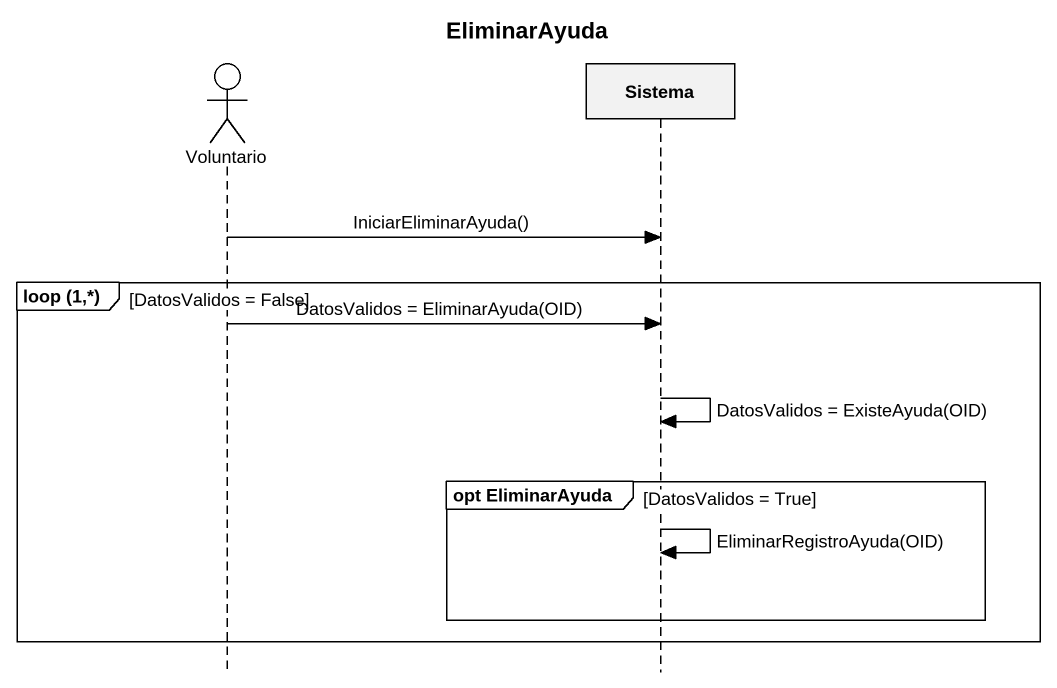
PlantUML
@startuml
title EliminarAyuda
hide footbox
actor Voluntario
participant Sistema

Voluntario -> Sistema : IniciarEliminarAyuda()
group loop (1,*) [DatosValidos = False]
  Voluntario -> Sistema : DatosValidos = EliminarAyuda(OID)
  Sistema -> Sistema : DatosValidos = ExisteAyuda(OID)
  group opt EliminarAyuda [DatosValidos = True]
    Sistema -> Sistema : EliminarRegistroAyuda(OID)
  end
end
@enduml
